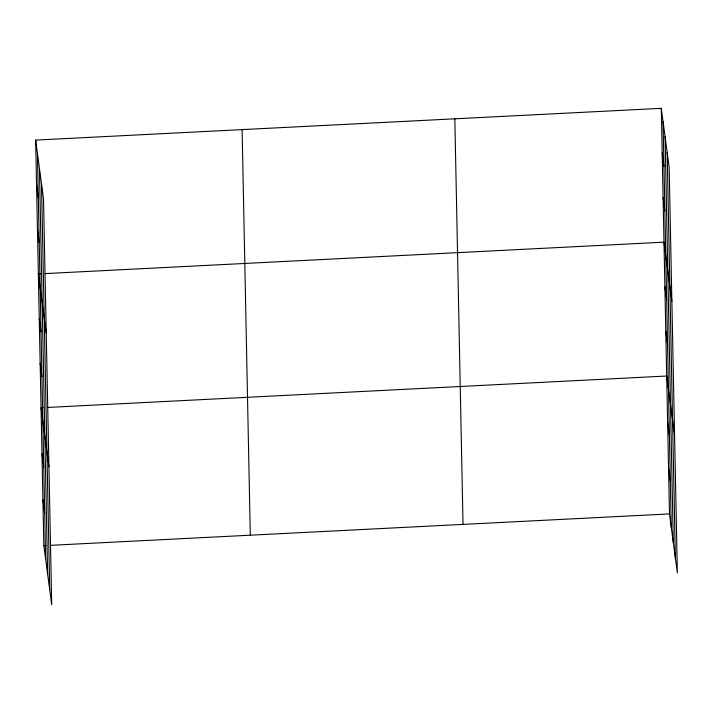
<?xml version="1.0" encoding="UTF-8"?>
<svg xmlns="http://www.w3.org/2000/svg" width="713" height="713" viewBox="0 0 713 713"><rect width="100%" height="100%" fill="white"/><g stroke="black" fill="none" stroke-linecap="round" stroke-linejoin="round"><path stroke-width="1.07" d="M35.65 140.096L43.52 199.087L51.71 604.669L43.841 545.677L35.65 140.096L661.29 108.331L669.159 167.323L677.35 572.904L669.48 513.913L661.29 108.331M40.57 273.828L38.35 273.944L46.22 332.926M45.017 273.605L663.99 242.17L671.86 301.162M43.279 407.667L41.06 407.783L48.93 466.774M47.718 407.444L666.691 376.018L674.569 435.001M43.841 545.677L46.06 545.561M50.498 545.338L669.48 513.913M662.19 152.947L663.972 166.334M663.09 197.563L664.881 210.95M664.89 286.786L666.682 300.173M665.79 331.402L667.582 344.789M667.626 421.98L669.409 435.367M668.553 467.942L670.336 481.337M36.55 184.712L38.342 198.098M37.45 229.328L39.242 242.714M39.251 318.551L41.042 331.937M40.151 363.167L41.942 376.553M41.987 453.744L43.769 467.131M42.914 499.715L44.696 513.102M667.154 152.279L675.345 557.851M665.086 136.771L673.277 542.343M663.072 121.718L671.263 527.299M454.832 118.813L463.022 524.394M242.108 129.614L250.299 535.196M41.514 184.043L49.705 589.615M39.447 168.535L47.637 574.117M37.432 153.482L45.623 559.063"/></g></svg>
